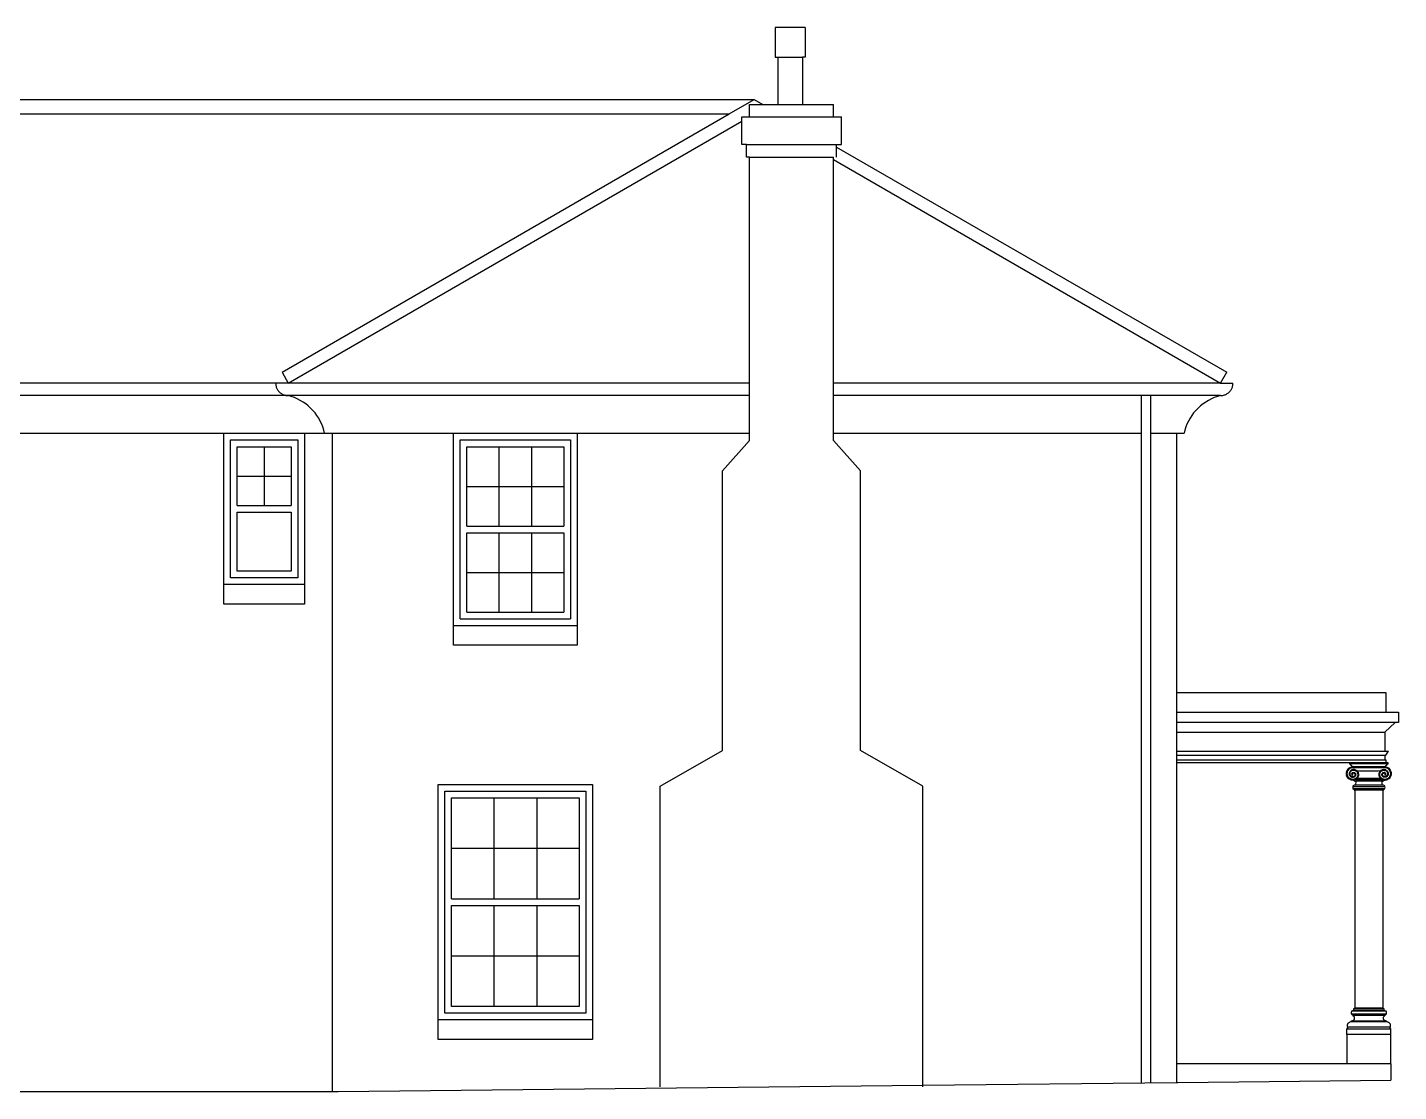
# Model space of a CAD drawing. Extents: x -71730 to 43516, y -8856 to 48457.
# Drawn here: x -62131 to -51898, y 3155 to 11096 of the extents above; entities that cross this region are included whole.
import ezdxf

# ---------------------------------------------------------------- set-up
doc = ezdxf.new("R2010")
doc.units = 0
doc.header["$MEASUREMENT"] = 0
doc.layers.get('0').update_dxf_attribs({"linetype": 'CONTINUOUS'})

msp = doc.modelspace()

# ---------------------------------------------------------------- linework, layer by layer
for p, q in [((-56551, 11096), (-56551, 10873)), ((-56326, 11096), (-56551, 11096)), ((-56326, 11096), (-56326, 10873)), ((-56551, 10873), (-56531, 10873)), ((-56531, 10873), (-56346, 10873)), ((-56531, 10873), (-56531, 10521)), ((-56346, 10873), (-56346, 10521)), ((-56326, 10873), (-56346, 10873)), ((-67617, 10558), (-56706, 10558)), ((-56893, 10450), (-56706, 10558)), ((-56706, 10558), (-56643, 10521)), ((-67617, 10450), (-56893, 10450)), ((-60231, 8522), (-56893, 10450)), ((-56741, 10430), (-56741, 10521)), ((-56741, 10521), (-56643, 10521)), ((-56643, 10521), (-56531, 10521)), ((-56531, 10521), (-56346, 10521)), ((-56346, 10521), (-56116, 10521)), ((-56116, 10428), (-56116, 10521)), ((-60185, 8441), (-56800, 10395)), ((-56800, 10395), (-56800, 10428)), ((-56800, 10428), (-56743, 10428)), ((-56800, 10222), (-56800, 10395)), ((-56743, 10428), (-56741, 10430)), ((-56743, 10428), (-56741, 10428)), ((-56741, 10428), (-56741, 10430)), ((-56741, 10428), (-56116, 10428)), ((-56116, 10428), (-56056, 10428)), ((-56056, 10222), (-56056, 10428)), ((-56764, 10222), (-56800, 10222)), ((-56764, 10222), (-56092, 10222)), ((-56764, 10128), (-56764, 10222)), ((-56092, 10203), (-56092, 10222)), ((-56092, 10222), (-56056, 10222)), ((-56092, 10203), (-53180, 8522)), ((-56092, 10128), (-56092, 10203)), ((-56741, 10128), (-56764, 10128)), ((-56741, 8441), (-56741, 10128)), ((-56741, 10128), (-56116, 10128)), ((-56116, 10109), (-56116, 10128)), ((-56116, 8441), (-56116, 10109)), ((-56116, 10109), (-53227, 8441)), ((-60231, 8522), (-60185, 8441)), ((-53227, 8441), (-53180, 8522)), ((-60278, 8441), (-71096, 8441)), ((-60185, 8441), (-60278, 8441)), ((-60278, 8441), (-60278, 8435)), ((-60278, 8435), (-60277, 8430)), ((-60277, 8430), (-60277, 8424)), ((-60277, 8424), (-60275, 8418)), ((-60275, 8418), (-60274, 8412)), ((-60274, 8412), (-60272, 8407)), ((-60272, 8407), (-60269, 8402)), ((-60269, 8402), (-60267, 8396)), ((-60267, 8396), (-60264, 8391)), ((-56741, 8441), (-60185, 8441)), ((-56741, 8348), (-56741, 8441)), ((-53227, 8441), (-56116, 8441)), ((-56116, 8348), (-56116, 8441)), ((-53227, 8441), (-53134, 8441)), ((-53148, 8391), (-53145, 8396)), ((-53145, 8396), (-53143, 8402)), ((-53143, 8402), (-53140, 8407)), ((-53140, 8407), (-53138, 8412)), ((-53138, 8412), (-53137, 8418)), ((-53137, 8418), (-53135, 8424)), ((-53135, 8424), (-53134, 8430)), ((-53134, 8435), (-53134, 8441)), ((-53134, 8430), (-53134, 8435)), ((-60185, 8348), (-70823, 8348)), ((-60264, 8391), (-60260, 8386)), ((-60260, 8386), (-60257, 8382)), ((-60257, 8382), (-60253, 8377)), ((-60253, 8377), (-60249, 8373)), ((-60249, 8373), (-60244, 8369)), ((-60244, 8369), (-60240, 8366)), ((-60240, 8366), (-60235, 8363)), ((-60235, 8363), (-60230, 8360)), ((-60230, 8360), (-60225, 8357)), ((-60225, 8357), (-60219, 8355)), ((-60219, 8355), (-60214, 8353)), ((-60214, 8353), (-60208, 8351)), ((-60208, 8351), (-60202, 8350)), ((-60202, 8350), (-60197, 8349)), ((-60197, 8349), (-60191, 8348)), ((-60191, 8348), (-60185, 8348)), ((-56741, 8348), (-60185, 8348)), ((-60162, 8341), (-60185, 8348)), ((-60139, 8333), (-60162, 8341)), ((-60117, 8323), (-60139, 8333)), ((-60095, 8312), (-60117, 8323)), ((-60074, 8300), (-60095, 8312)), ((-60054, 8286), (-60074, 8300)), ((-56741, 8067), (-56741, 8348)), ((-56116, 8067), (-56116, 8348)), ((-53817, 8348), (-56116, 8348)), ((-53817, 8067), (-53817, 8348)), ((-53747, 8348), (-53817, 8348)), ((-53747, 8067), (-53747, 8348)), ((-53227, 8348), (-53747, 8348)), ((-53337, 8300), (-53357, 8286)), ((-53317, 8312), (-53337, 8300)), ((-53295, 8323), (-53317, 8312)), ((-53273, 8333), (-53295, 8323)), ((-53250, 8341), (-53273, 8333)), ((-53227, 8348), (-53250, 8341)), ((-53227, 8348), (-53221, 8348)), ((-53221, 8348), (-53215, 8349)), ((-53215, 8349), (-53210, 8350)), ((-53210, 8350), (-53204, 8351)), ((-53204, 8351), (-53198, 8353)), ((-53198, 8353), (-53193, 8355)), ((-53193, 8355), (-53187, 8357)), ((-53187, 8357), (-53182, 8360)), ((-53182, 8360), (-53177, 8363)), ((-53177, 8363), (-53172, 8366)), ((-53172, 8366), (-53168, 8369)), ((-53168, 8369), (-53163, 8373)), ((-53163, 8373), (-53159, 8377)), ((-53159, 8377), (-53155, 8382)), ((-53155, 8382), (-53151, 8386)), ((-53151, 8386), (-53148, 8391)), ((-60035, 8271), (-60054, 8286)), ((-60018, 8255), (-60035, 8271)), ((-60001, 8237), (-60018, 8255)), ((-59985, 8219), (-60001, 8237)), ((-59971, 8200), (-59985, 8219)), ((-59957, 8179), (-59971, 8200)), ((-53441, 8200), (-53454, 8179)), ((-53427, 8219), (-53441, 8200)), ((-53411, 8237), (-53427, 8219)), ((-53394, 8255), (-53411, 8237)), ((-53376, 8271), (-53394, 8255)), ((-53357, 8286), (-53376, 8271)), ((-59946, 8158), (-59957, 8179)), ((-59935, 8136), (-59946, 8158)), ((-59926, 8114), (-59935, 8136)), ((-59919, 8091), (-59926, 8114)), ((-59913, 8067), (-59919, 8091)), ((-53493, 8091), (-53499, 8067)), ((-53486, 8114), (-53493, 8091)), ((-53477, 8136), (-53486, 8114)), ((-53466, 8158), (-53477, 8136)), ((-53454, 8179), (-53466, 8158)), ((-63160, 8067), (-60665, 8067)), ((-60665, 8067), (-60064, 8067)), ((-60665, 8017), (-60665, 8067)), ((-60665, 6938), (-60665, 8017)), ((-60615, 6988), (-60615, 8017)), ((-60615, 8017), (-60114, 8017)), ((-60114, 8017), (-60114, 6988)), ((-60064, 8067), (-60064, 6938)), ((-60064, 8067), (-59913, 8067)), ((-59913, 8067), (-59857, 8067)), ((-59857, 8067), (-59857, 3155)), ((-59857, 8067), (-58952, 8067)), ((-58952, 8067), (-58028, 8067)), ((-58952, 6633), (-58952, 8067)), ((-58902, 6683), (-58902, 8017)), ((-58902, 8017), (-58078, 8017)), ((-58078, 8017), (-58078, 6683)), ((-58028, 8067), (-58028, 6633)), ((-58028, 8067), (-56741, 8067)), ((-56944, 7787), (-56741, 8012)), ((-56741, 8012), (-56741, 8067)), ((-56116, 8067), (-53817, 8067)), ((-56116, 8012), (-56116, 8067)), ((-55913, 7787), (-56116, 8012)), ((-53817, 3223), (-53817, 8067)), ((-53747, 8067), (-53555, 8067)), ((-53747, 3223), (-53747, 8067)), ((-53555, 8067), (-53555, 6132)), ((-53555, 8067), (-53499, 8067)), ((-60565, 7748), (-60565, 7967)), ((-60565, 7967), (-60365, 7967)), ((-60365, 7967), (-60164, 7967)), ((-60365, 7967), (-60365, 7748)), ((-60164, 7967), (-60164, 7748)), ((-58852, 7671), (-58852, 7967)), ((-58852, 7967), (-58611, 7967)), ((-58611, 7967), (-58369, 7967)), ((-58611, 7671), (-58611, 7967)), ((-58369, 7967), (-58369, 7671)), ((-58369, 7967), (-58128, 7967)), ((-58128, 7967), (-58128, 7671)), ((-56944, 5699), (-56944, 7787)), ((-55913, 5699), (-55913, 7787)), ((-60565, 7528), (-60565, 7748)), ((-60565, 7748), (-60365, 7748)), ((-60365, 7748), (-60365, 7528)), ((-60365, 7748), (-60164, 7748)), ((-60164, 7748), (-60164, 7528)), ((-58852, 7375), (-58852, 7671)), ((-58852, 7671), (-58611, 7671)), ((-58611, 7375), (-58611, 7671)), ((-58611, 7671), (-58369, 7671)), ((-58369, 7671), (-58369, 7375)), ((-58369, 7671), (-58128, 7671)), ((-58128, 7671), (-58128, 7375)), ((-60565, 7528), (-60365, 7528)), ((-60565, 7478), (-60164, 7478)), ((-60565, 7038), (-60565, 7478)), ((-60365, 7528), (-60164, 7528)), ((-60164, 7478), (-60164, 7038)), ((-58852, 7375), (-58611, 7375)), ((-58611, 7375), (-58369, 7375)), ((-58369, 7375), (-58128, 7375)), ((-58852, 7029), (-58852, 7325)), ((-58852, 7325), (-58611, 7325)), ((-58611, 7325), (-58369, 7325)), ((-58611, 7029), (-58611, 7325)), ((-58369, 7325), (-58128, 7325)), ((-58369, 7325), (-58369, 7029)), ((-58128, 7325), (-58128, 7029)), ((-60114, 6988), (-60615, 6988)), ((-60164, 7038), (-60565, 7038)), ((-58852, 6733), (-58852, 7029)), ((-58852, 7029), (-58611, 7029)), ((-58611, 6733), (-58611, 7029)), ((-58611, 7029), (-58369, 7029)), ((-58369, 7029), (-58369, 6733)), ((-58369, 7029), (-58128, 7029)), ((-58128, 7029), (-58128, 6733)), ((-60665, 6792), (-60665, 6938)), ((-60064, 6938), (-60665, 6938)), ((-60064, 6938), (-60064, 6792)), ((-60064, 6792), (-60665, 6792)), ((-58902, 6683), (-58078, 6683)), ((-58852, 6733), (-58611, 6733)), ((-58611, 6733), (-58369, 6733)), ((-58369, 6733), (-58128, 6733)), ((-58952, 6487), (-58952, 6633)), ((-58952, 6633), (-58028, 6633)), ((-58028, 6633), (-58028, 6487)), ((-58028, 6487), (-58952, 6487)), ((-53555, 6132), (-53555, 5987)), ((-53555, 6132), (-51992, 6132)), ((-51992, 6132), (-51992, 5987)), ((-53555, 5987), (-51992, 5987)), ((-53555, 5987), (-53555, 5909)), ((-51992, 5987), (-51898, 5987)), ((-51898, 5987), (-51898, 5909)), ((-51923, 5909), (-53555, 5909)), ((-53555, 5909), (-53555, 5837)), ((-53555, 5837), (-53555, 5694)), ((-53555, 5837), (-52000, 5837)), ((-52000, 5837), (-51923, 5909)), ((-52000, 5837), (-52000, 5694)), ((-51898, 5909), (-51923, 5909)), ((-57408, 5435), (-56944, 5699)), ((-55449, 5435), (-55913, 5699)), ((-53555, 5694), (-52000, 5694)), ((-53555, 5694), (-53555, 5664)), ((-53555, 5664), (-53555, 5630)), ((-53555, 5664), (-52000, 5664)), ((-53555, 5630), (-52000, 5630)), ((-53555, 5630), (-53555, 5607)), ((-52000, 5694), (-51972, 5694)), ((-52000, 5664), (-52000, 5630)), ((-52000, 5664), (-51992, 5664)), ((-52000, 5630), (-51993, 5630)), ((-51993, 5630), (-51993, 5608)), ((-51992, 5664), (-51972, 5694)), ((-53555, 5607), (-53555, 3362)), ((-52264, 5607), (-53555, 5607)), ((-52286, 5539), (-52287, 5531)), ((-52287, 5531), (-52285, 5539)), ((-52287, 5523), (-52287, 5531)), ((-52287, 5531), (-52287, 5523)), ((-52286, 5539), (-52283, 5547)), ((-52285, 5539), (-52283, 5547)), ((-52283, 5547), (-52279, 5554)), ((-52283, 5547), (-52279, 5554)), ((-52281, 5530), (-52280, 5538)), ((-52281, 5523), (-52281, 5530)), ((-52280, 5538), (-52278, 5545)), ((-52279, 5554), (-52274, 5561)), ((-52274, 5561), (-52279, 5554)), ((-52278, 5545), (-52274, 5551)), ((-52274, 5561), (-52268, 5567)), ((-52274, 5561), (-52268, 5567)), ((-52274, 5551), (-52270, 5557)), ((-52270, 5557), (-52265, 5563)), ((-52268, 5567), (-52261, 5572)), ((-52268, 5567), (-52261, 5572)), ((-52265, 5563), (-52258, 5567)), ((-52264, 5536), (-52265, 5531)), ((-52264, 5536), (-52265, 5531)), ((-52265, 5526), (-52265, 5531)), ((-52265, 5526), (-52265, 5531)), ((-52265, 5522), (-52265, 5526)), ((-52265, 5526), (-52265, 5522)), ((-52263, 5608), (-52264, 5608)), ((-52264, 5608), (-52264, 5607)), ((-52264, 5607), (-52264, 5607)), ((-52263, 5607), (-52264, 5607)), ((-52263, 5607), (-52264, 5607)), ((-52264, 5607), (-52264, 5600)), ((-52263, 5600), (-52264, 5600)), ((-52264, 5600), (-52263, 5600)), ((-52264, 5600), (-52264, 5600)), ((-52264, 5536), (-52262, 5540)), ((-52264, 5536), (-52262, 5540)), ((-51993, 5608), (-52263, 5608)), ((-52263, 5608), (-52263, 5607)), ((-51993, 5607), (-52263, 5607)), ((-52263, 5607), (-52263, 5607)), ((-51976, 5607), (-52263, 5607)), ((-52263, 5607), (-52263, 5600)), ((-52263, 5600), (-52259, 5600)), ((-51976, 5600), (-52263, 5600)), ((-52263, 5600), (-52263, 5600)), ((-52260, 5545), (-52262, 5540)), ((-52262, 5540), (-52259, 5544)), ((-52261, 5572), (-52254, 5576)), ((-52261, 5572), (-52254, 5576)), ((-52260, 5545), (-52256, 5548)), ((-52260, 5530), (-52259, 5534)), ((-52260, 5526), (-52260, 5530)), ((-52260, 5523), (-52260, 5526)), ((-52259, 5600), (-52258, 5600)), ((-52259, 5600), (-52259, 5599)), ((-52259, 5599), (-52258, 5598)), ((-52259, 5544), (-52256, 5548)), ((-52259, 5534), (-52258, 5538)), ((-51981, 5600), (-52258, 5600)), ((-52258, 5600), (-52258, 5599)), ((-52258, 5598), (-52258, 5599)), ((-52258, 5598), (-52258, 5597)), ((-52258, 5598), (-52258, 5597)), ((-52258, 5597), (-52258, 5597)), ((-52258, 5597), (-52258, 5597)), ((-52257, 5596), (-52258, 5597)), ((-52258, 5597), (-52258, 5596)), ((-52258, 5596), (-52257, 5595)), ((-52258, 5567), (-52252, 5570)), ((-52258, 5538), (-52256, 5542)), ((-52257, 5596), (-52257, 5595)), ((-52257, 5595), (-52256, 5594)), ((-52257, 5594), (-52257, 5595)), ((-52257, 5594), (-52256, 5593)), ((-52256, 5594), (-52256, 5593)), ((-52256, 5593), (-52255, 5592)), ((-52255, 5592), (-52256, 5593)), ((-52256, 5548), (-52252, 5552)), ((-52252, 5552), (-52256, 5548)), ((-52256, 5542), (-52253, 5545)), ((-52255, 5592), (-52254, 5592)), ((-52255, 5592), (-52253, 5592)), ((-52254, 5592), (-52253, 5591)), ((-52254, 5576), (-52245, 5578)), ((-52254, 5576), (-52245, 5578)), ((-52252, 5552), (-52254, 5550)), ((-52253, 5592), (-52252, 5591)), ((-52253, 5591), (-52251, 5590)), ((-52253, 5545), (-52250, 5548)), ((-52251, 5590), (-52252, 5591)), ((-52252, 5570), (-52244, 5573)), ((-52252, 5552), (-52248, 5554)), ((-52252, 5552), (-52249, 5554)), ((-52250, 5553), (-52252, 5552)), ((-52251, 5590), (-52250, 5589)), ((-52251, 5590), (-52250, 5589)), ((-52250, 5589), (-52249, 5588)), ((-52250, 5589), (-52249, 5588)), ((-52249, 5554), (-52250, 5553)), ((-52250, 5548), (-52246, 5550)), ((-52249, 5588), (-52248, 5587)), ((-52249, 5588), (-52248, 5587)), ((-52247, 5555), (-52249, 5554)), ((-52248, 5554), (-52249, 5554)), ((-52248, 5587), (-52248, 5586)), ((-52248, 5587), (-52247, 5586)), ((-52248, 5586), (-52247, 5584)), ((-52248, 5554), (-52243, 5556)), ((-52247, 5555), (-52248, 5554)), ((-52247, 5586), (-52247, 5584)), ((-52247, 5584), (-52246, 5583)), ((-52247, 5584), (-52247, 5583)), ((-52247, 5583), (-52246, 5582)), ((-52247, 5555), (-52245, 5556)), ((-52245, 5555), (-52247, 5555)), ((-52246, 5583), (-52246, 5582)), ((-52246, 5582), (-52246, 5580)), ((-52246, 5582), (-52245, 5580)), ((-52246, 5580), (-52246, 5579)), ((-52246, 5579), (-52245, 5578)), ((-52246, 5579), (-52245, 5579)), ((-52246, 5550), (-52242, 5552)), ((-52246, 5527), (-52245, 5529)), ((-52245, 5529), (-52246, 5527)), ((-52246, 5527), (-52246, 5527)), ((-52246, 5527), (-52246, 5527)), ((-52246, 5524), (-52246, 5527)), ((-52246, 5525), (-52246, 5527)), ((-52245, 5580), (-52245, 5579)), ((-52245, 5578), (-52245, 5579)), ((-52245, 5579), (-52244, 5579)), ((-52245, 5579), (-52245, 5579)), ((-52245, 5579), (-52244, 5579)), ((-52245, 5578), (-52243, 5579)), ((-52245, 5578), (-52245, 5579)), ((-52245, 5578), (-52245, 5578)), ((-52245, 5578), (-52245, 5578)), ((-52245, 5578), (-52245, 5578)), ((-52245, 5578), (-52245, 5578)), ((-52245, 5578), (-52245, 5578)), ((-52245, 5578), (-51995, 5578)), ((-52245, 5578), (-52245, 5578)), ((-52245, 5556), (-52245, 5555)), ((-52243, 5556), (-52245, 5556)), ((-52245, 5529), (-52244, 5531)), ((-52244, 5531), (-52245, 5529)), ((-52245, 5529), (-52245, 5529)), ((-52244, 5579), (-52243, 5579)), ((-52244, 5573), (-52236, 5574)), ((-52243, 5533), (-52244, 5532)), ((-52244, 5531), (-52243, 5533)), ((-52244, 5531), (-52244, 5532)), ((-52244, 5531), (-52244, 5531)), ((-51997, 5579), (-52243, 5579)), ((-52240, 5557), (-52243, 5556)), ((-52240, 5557), (-52243, 5556)), ((-52243, 5556), (-52239, 5557)), ((-52243, 5533), (-52241, 5535)), ((-52243, 5533), (-52242, 5534)), ((-52243, 5533), (-52243, 5533)), ((-52243, 5533), (-52243, 5533)), ((-52243, 5533), (-52243, 5533)), ((-52242, 5552), (-52237, 5553)), ((-52242, 5534), (-52241, 5535)), ((-52241, 5535), (-52238, 5536)), ((-52241, 5535), (-52238, 5536)), ((-52241, 5535), (-52241, 5535)), ((-52241, 5528), (-52240, 5529)), ((-52241, 5527), (-52241, 5528)), ((-52241, 5528), (-52241, 5528)), ((-52241, 5526), (-52241, 5526)), ((-52238, 5558), (-52240, 5557)), ((-52239, 5557), (-52240, 5557)), ((-52240, 5529), (-52239, 5530)), ((-52240, 5529), (-52240, 5529)), ((-52240, 5529), (-52240, 5529)), ((-52240, 5529), (-52240, 5529)), ((-52239, 5557), (-52238, 5557)), ((-52239, 5530), (-52238, 5531)), ((-52232, 5558), (-52238, 5558)), ((-52238, 5557), (-52236, 5558)), ((-52238, 5536), (-52236, 5537)), ((-52238, 5536), (-52236, 5537)), ((-52238, 5531), (-52237, 5532)), ((-52237, 5553), (-52232, 5553)), ((-52237, 5532), (-52235, 5533)), ((-52236, 5574), (-52225, 5574)), ((-52236, 5558), (-52232, 5558)), ((-52235, 5558), (-52236, 5558)), ((-52236, 5537), (-52233, 5537)), ((-52236, 5537), (-52233, 5537)), ((-52235, 5533), (-52233, 5533)), ((-52233, 5537), (-52231, 5537)), ((-52233, 5537), (-52231, 5537)), ((-52233, 5533), (-52232, 5533)), ((-52227, 5557), (-52232, 5558)), ((-52227, 5557), (-52232, 5558)), ((-52232, 5553), (-52228, 5553)), ((-52232, 5533), (-52230, 5532)), ((-52231, 5537), (-52228, 5537)), ((-52231, 5537), (-52228, 5536)), ((-52230, 5532), (-52228, 5531)), ((-52228, 5553), (-52223, 5551)), ((-52228, 5537), (-52226, 5535)), ((-52228, 5536), (-52226, 5535)), ((-52228, 5531), (-52226, 5530)), ((-52221, 5556), (-52227, 5557)), ((-52227, 5557), (-52221, 5556)), ((-52226, 5535), (-52224, 5534)), ((-52223, 5534), (-52226, 5535)), ((-52226, 5530), (-52225, 5529)), ((-52225, 5574), (-52211, 5574)), ((-52225, 5529), (-52224, 5527)), ((-52223, 5534), (-52224, 5534)), ((-52224, 5527), (-52223, 5525)), ((-52223, 5551), (-52218, 5549)), ((-52223, 5534), (-52223, 5534)), ((-52223, 5534), (-52221, 5532)), ((-52223, 5534), (-52221, 5532)), ((-52216, 5554), (-52221, 5556)), ((-52221, 5556), (-52216, 5554)), ((-52221, 5556), (-52221, 5556)), ((-52221, 5556), (-52221, 5556)), ((-52221, 5532), (-52220, 5530)), ((-52221, 5532), (-52220, 5529)), ((-52220, 5530), (-52220, 5530)), ((-52220, 5530), (-52220, 5529)), ((-52220, 5529), (-52218, 5526)), ((-52220, 5529), (-52219, 5526)), ((-52219, 5526), (-52218, 5523)), ((-52218, 5549), (-52214, 5547)), ((-52218, 5526), (-52218, 5523)), ((-52218, 5526), (-52218, 5526)), ((-52216, 5554), (-52212, 5551)), ((-52212, 5551), (-52216, 5554)), ((-52211, 5551), (-52216, 5554)), ((-52214, 5547), (-52210, 5543)), ((-52212, 5551), (-52211, 5550)), ((-52212, 5551), (-52211, 5551)), ((-52211, 5551), (-52212, 5551)), ((-52211, 5574), (-52189, 5574)), ((-52211, 5551), (-52211, 5551)), ((-52211, 5551), (-52211, 5551)), ((-52211, 5551), (-52189, 5548)), ((-52211, 5551), (-52208, 5547)), ((-52211, 5551), (-52211, 5551)), ((-52211, 5550), (-52208, 5547)), ((-52210, 5543), (-52207, 5539)), ((-52208, 5547), (-52207, 5547)), ((-52207, 5547), (-52208, 5547)), ((-52207, 5547), (-52207, 5546)), ((-52207, 5547), (-52207, 5546)), ((-52207, 5546), (-52206, 5546)), ((-52207, 5546), (-52206, 5546)), ((-52207, 5539), (-52205, 5535)), ((-52206, 5545), (-52206, 5546)), ((-52206, 5546), (-52206, 5546)), ((-52206, 5546), (-52206, 5546)), ((-52206, 5546), (-52205, 5545)), ((-52205, 5544), (-52206, 5545)), ((-52205, 5545), (-52205, 5544)), ((-52205, 5544), (-52204, 5544)), ((-52204, 5544), (-52205, 5544)), ((-52205, 5535), (-52203, 5530)), ((-52204, 5544), (-52203, 5542)), ((-52204, 5544), (-52204, 5544)), ((-52204, 5544), (-52204, 5543)), ((-52204, 5543), (-52203, 5542)), ((-52203, 5542), (-52200, 5537)), ((-52203, 5542), (-52200, 5537)), ((-52203, 5530), (-52202, 5524)), ((-52200, 5537), (-52198, 5531)), ((-52200, 5537), (-52198, 5531)), ((-52198, 5531), (-52197, 5528)), ((-52198, 5531), (-52197, 5527)), ((-52197, 5527), (-52197, 5528)), ((-52197, 5526), (-52197, 5528)), ((-52197, 5527), (-52197, 5526)), ((-52189, 5574), (-52120, 5574)), ((-52189, 5548), (-52051, 5548)), ((-52120, 5574), (-52051, 5574)), ((-52051, 5574), (-52029, 5574)), ((-52051, 5548), (-52029, 5551)), ((-52042, 5531), (-52043, 5528)), ((-52043, 5525), (-52042, 5531)), ((-52043, 5528), (-52043, 5526)), ((-52042, 5531), (-52040, 5537)), ((-52042, 5531), (-52040, 5537)), ((-52037, 5542), (-52040, 5537)), ((-52040, 5537), (-52037, 5542)), ((-52038, 5524), (-52037, 5530)), ((-52037, 5542), (-52036, 5544)), ((-52035, 5543), (-52037, 5542)), ((-52037, 5530), (-52035, 5535)), ((-52036, 5544), (-52035, 5544)), ((-52035, 5544), (-52034, 5545)), ((-52034, 5545), (-52035, 5543)), ((-52035, 5535), (-52033, 5539)), ((-52033, 5547), (-52034, 5546)), ((-52034, 5546), (-52033, 5546)), ((-52034, 5545), (-52034, 5546)), ((-52034, 5545), (-52034, 5546)), ((-52034, 5546), (-52034, 5546)), ((-52034, 5545), (-52034, 5545)), ((-52032, 5547), (-52033, 5546)), ((-52033, 5547), (-52033, 5547)), ((-52032, 5547), (-52033, 5547)), ((-52033, 5546), (-52033, 5546)), ((-52033, 5539), (-52029, 5543)), ((-52032, 5547), (-52029, 5550)), ((-52029, 5550), (-52032, 5547)), ((-52029, 5574), (-52015, 5574)), ((-52029, 5550), (-52024, 5554)), ((-52029, 5551), (-52029, 5551)), ((-52029, 5551), (-52028, 5551)), ((-52029, 5551), (-52028, 5551)), ((-52029, 5550), (-52029, 5551)), ((-52028, 5551), (-52029, 5551)), ((-52029, 5550), (-52029, 5550)), ((-52029, 5550), (-52029, 5550)), ((-52029, 5543), (-52026, 5547)), ((-52024, 5554), (-52028, 5551)), ((-52028, 5551), (-52024, 5554)), ((-52028, 5551), (-52028, 5551)), ((-52026, 5547), (-52021, 5549)), ((-52024, 5554), (-52018, 5556)), ((-52024, 5554), (-52019, 5556)), ((-52022, 5523), (-52021, 5526)), ((-52022, 5523), (-52021, 5526)), ((-52021, 5549), (-52017, 5551)), ((-52021, 5526), (-52020, 5529)), ((-52021, 5526), (-52020, 5529)), ((-52020, 5529), (-52018, 5532)), ((-52020, 5529), (-52018, 5532)), ((-52013, 5557), (-52019, 5556)), ((-52013, 5557), (-52018, 5556)), ((-52018, 5532), (-52016, 5534)), ((-52018, 5532), (-52016, 5534)), ((-52017, 5551), (-52012, 5553)), ((-52017, 5525), (-52016, 5527)), ((-52014, 5535), (-52016, 5534)), ((-52016, 5534), (-52014, 5535)), ((-52016, 5527), (-52015, 5529)), ((-52015, 5574), (-52004, 5574)), ((-52015, 5529), (-52013, 5530)), ((-52014, 5535), (-52012, 5537)), ((-52014, 5535), (-52012, 5536)), ((-52014, 5535), (-52014, 5535)), ((-52013, 5557), (-52008, 5558)), ((-52013, 5557), (-52008, 5558)), ((-52013, 5530), (-52012, 5531)), ((-52012, 5553), (-52007, 5553)), ((-52012, 5537), (-52009, 5537)), ((-52012, 5536), (-52009, 5537)), ((-52012, 5531), (-52010, 5532)), ((-52010, 5532), (-52008, 5533)), ((-52009, 5537), (-52006, 5537)), ((-52009, 5537), (-52006, 5537)), ((-52008, 5558), (-52002, 5557)), ((-52008, 5558), (-52002, 5558)), ((-52008, 5533), (-52006, 5533)), ((-52007, 5553), (-52003, 5553)), ((-52006, 5537), (-52004, 5537)), ((-52006, 5537), (-52004, 5537)), ((-52006, 5533), (-52006, 5533)), ((-52006, 5533), (-52005, 5533)), ((-52005, 5533), (-52005, 5533)), ((-52005, 5533), (-52005, 5533)), ((-52005, 5533), (-52003, 5532)), ((-52004, 5574), (-51996, 5573)), ((-52004, 5537), (-52001, 5536)), ((-52001, 5536), (-52004, 5537)), ((-52003, 5553), (-51998, 5552)), ((-52003, 5532), (-52002, 5531)), ((-52002, 5558), (-51997, 5556)), ((-51997, 5556), (-52002, 5557)), ((-52002, 5531), (-52000, 5530)), ((-51999, 5535), (-52001, 5536)), ((-52001, 5536), (-51999, 5535)), ((-52000, 5530), (-51999, 5529)), ((-51999, 5535), (-51997, 5533)), ((-51999, 5535), (-51997, 5533)), ((-51999, 5529), (-51999, 5529)), ((-51999, 5529), (-51999, 5528)), ((-51999, 5529), (-51999, 5529)), ((-51999, 5528), (-51999, 5526)), ((-51999, 5526), (-51999, 5526)), ((-51998, 5552), (-51994, 5550)), ((-51997, 5579), (-51995, 5578)), ((-51997, 5579), (-51995, 5579)), ((-51993, 5555), (-51997, 5556)), ((-51997, 5556), (-51992, 5554)), ((-51997, 5533), (-51996, 5531)), ((-51997, 5533), (-51996, 5531)), ((-51996, 5573), (-51988, 5570)), ((-51995, 5529), (-51996, 5531)), ((-51996, 5531), (-51995, 5529)), ((-51995, 5579), (-51994, 5580)), ((-51995, 5579), (-51995, 5579)), ((-51995, 5579), (-51994, 5578)), ((-51995, 5579), (-51995, 5578)), ((-51995, 5579), (-51995, 5579)), ((-51995, 5579), (-51995, 5579)), ((-51995, 5579), (-51994, 5579)), ((-51995, 5578), (-51995, 5578)), ((-51995, 5578), (-51995, 5578)), ((-51995, 5578), (-51994, 5578)), ((-51995, 5578), (-51995, 5578)), ((-51995, 5578), (-51995, 5578)), ((-51995, 5578), (-51986, 5576)), ((-51994, 5527), (-51995, 5529)), ((-51995, 5529), (-51994, 5527)), ((-51994, 5582), (-51993, 5583)), ((-51993, 5582), (-51994, 5580)), ((-51994, 5580), (-51994, 5582)), ((-51994, 5580), (-51994, 5579)), ((-51994, 5578), (-51994, 5579)), ((-51994, 5578), (-51994, 5578)), ((-51994, 5578), (-51986, 5576)), ((-51994, 5550), (-51990, 5548)), ((-51994, 5524), (-51994, 5527)), ((-51994, 5527), (-51994, 5524)), ((-51993, 5608), (-51993, 5607)), ((-51977, 5608), (-51993, 5608)), ((-51993, 5584), (-51992, 5586)), ((-51993, 5584), (-51992, 5586)), ((-51993, 5583), (-51993, 5584)), ((-51993, 5583), (-51993, 5584)), ((-51993, 5582), (-51993, 5583)), ((-51993, 5555), (-51992, 5554)), ((-51992, 5587), (-51991, 5588)), ((-51992, 5586), (-51992, 5587)), ((-51992, 5586), (-51991, 5587)), ((-51992, 5554), (-51991, 5554)), ((-51992, 5554), (-51988, 5552)), ((-51991, 5588), (-51990, 5589)), ((-51991, 5587), (-51990, 5588)), ((-51991, 5554), (-51987, 5552)), ((-51990, 5589), (-51989, 5590)), ((-51990, 5589), (-51988, 5590)), ((-51990, 5588), (-51990, 5589)), ((-51990, 5548), (-51987, 5545)), ((-51988, 5591), (-51989, 5590)), ((-51988, 5591), (-51986, 5592)), ((-51988, 5590), (-51987, 5591)), ((-51988, 5570), (-51981, 5567)), ((-51988, 5552), (-51984, 5548)), ((-51987, 5591), (-51986, 5592)), ((-51987, 5552), (-51984, 5548)), ((-51987, 5545), (-51984, 5542)), ((-51986, 5592), (-51985, 5592)), ((-51986, 5592), (-51985, 5592)), ((-51986, 5576), (-51978, 5572)), ((-51986, 5576), (-51979, 5572)), ((-51985, 5592), (-51984, 5593)), ((-51984, 5593), (-51985, 5592)), ((-51984, 5593), (-51983, 5594)), ((-51984, 5593), (-51983, 5594)), ((-51984, 5548), (-51980, 5545)), ((-51984, 5548), (-51980, 5544)), ((-51984, 5542), (-51982, 5538)), ((-51983, 5595), (-51982, 5596)), ((-51983, 5594), (-51983, 5595)), ((-51983, 5594), (-51982, 5595)), ((-51981, 5599), (-51982, 5598)), ((-51982, 5597), (-51982, 5598)), ((-51982, 5597), (-51982, 5596)), ((-51982, 5596), (-51981, 5597)), ((-51982, 5597), (-51982, 5597)), ((-51982, 5595), (-51982, 5596)), ((-51982, 5538), (-51980, 5534)), ((-51981, 5600), (-51977, 5600)), ((-51981, 5600), (-51981, 5600)), ((-51981, 5599), (-51981, 5600)), ((-51981, 5599), (-51981, 5600)), ((-51981, 5598), (-51981, 5599)), ((-51981, 5597), (-51981, 5598)), ((-51981, 5597), (-51981, 5597)), ((-51981, 5567), (-51975, 5563)), ((-51978, 5540), (-51980, 5545)), ((-51980, 5544), (-51978, 5540)), ((-51980, 5534), (-51980, 5530)), ((-51980, 5530), (-51979, 5526)), ((-51979, 5526), (-51980, 5523)), ((-51979, 5572), (-51972, 5567)), ((-51978, 5572), (-51971, 5567)), ((-51976, 5536), (-51978, 5540)), ((-51978, 5540), (-51976, 5536)), ((-51976, 5608), (-51977, 5608)), ((-51976, 5607), (-51977, 5608)), ((-51977, 5600), (-51976, 5600)), ((-51977, 5600), (-51976, 5600)), ((-51976, 5607), (-51976, 5608)), ((-51976, 5600), (-51976, 5607)), ((-51976, 5607), (-51976, 5607)), ((-51976, 5600), (-51976, 5607)), ((-51976, 5600), (-51976, 5600)), ((-51976, 5600), (-51976, 5600)), ((-51976, 5536), (-51975, 5531)), ((-51975, 5531), (-51976, 5536)), ((-51975, 5563), (-51970, 5557)), ((-51975, 5526), (-51975, 5531)), ((-51975, 5531), (-51975, 5526)), ((-51975, 5526), (-51975, 5522)), ((-51975, 5526), (-51975, 5522)), ((-51972, 5567), (-51966, 5561)), ((-51971, 5567), (-51965, 5561)), ((-51970, 5557), (-51965, 5551)), ((-51966, 5561), (-51961, 5554)), ((-51965, 5561), (-51960, 5554)), ((-51965, 5551), (-51962, 5545)), ((-51962, 5545), (-51960, 5538)), ((-51961, 5554), (-51957, 5547)), ((-51960, 5554), (-51957, 5547)), ((-51960, 5538), (-51959, 5530)), ((-51959, 5530), (-51959, 5523)), ((-51957, 5547), (-51954, 5539)), ((-51957, 5547), (-51954, 5539)), ((-51954, 5539), (-51953, 5531)), ((-51954, 5539), (-51953, 5531)), ((-51953, 5531), (-51953, 5523)), ((-51953, 5523), (-51953, 5531)), ((-59065, 5447), (-57913, 5447)), ((-59065, 3690), (-59065, 5447)), ((-57913, 5447), (-57913, 3690)), ((-57408, 3189), (-57408, 5435)), ((-55449, 3202), (-55449, 5435)), ((-52285, 5515), (-52287, 5523)), ((-52287, 5523), (-52286, 5515)), ((-52283, 5507), (-52286, 5515)), ((-52283, 5508), (-52285, 5515)), ((-52279, 5501), (-52283, 5508)), ((-52279, 5501), (-52283, 5507)), ((-52280, 5516), (-52281, 5523)), ((-52278, 5510), (-52280, 5516)), ((-52275, 5494), (-52279, 5501)), ((-52275, 5495), (-52279, 5501)), ((-52275, 5503), (-52278, 5510)), ((-52271, 5498), (-52275, 5503)), ((-52269, 5489), (-52275, 5495)), ((-52269, 5489), (-52275, 5494)), ((-52266, 5493), (-52271, 5498)), ((-52263, 5485), (-52269, 5489)), ((-52263, 5485), (-52269, 5489)), ((-52260, 5489), (-52266, 5493)), ((-52265, 5522), (-52264, 5517)), ((-52263, 5517), (-52265, 5522)), ((-52264, 5517), (-52262, 5513)), ((-52262, 5513), (-52263, 5517)), ((-52256, 5482), (-52263, 5485)), ((-52257, 5482), (-52263, 5485)), ((-52262, 5513), (-52259, 5510)), ((-52259, 5510), (-52262, 5513)), ((-52259, 5519), (-52260, 5523)), ((-52255, 5487), (-52260, 5489)), ((-52258, 5516), (-52259, 5519)), ((-52256, 5507), (-52259, 5510)), ((-52259, 5510), (-52256, 5506)), ((-52256, 5512), (-52258, 5516)), ((-52250, 5479), (-52257, 5482)), ((-52253, 5510), (-52256, 5512)), ((-52253, 5504), (-52256, 5507)), ((-52256, 5506), (-52253, 5504)), ((-52249, 5480), (-52256, 5482)), ((-52248, 5485), (-52255, 5487)), ((-52250, 5508), (-52253, 5510)), ((-52249, 5502), (-52253, 5504)), ((-52253, 5504), (-52249, 5502)), ((-52247, 5506), (-52250, 5508)), ((-52246, 5501), (-52249, 5502)), ((-52249, 5502), (-52246, 5501)), ((-52242, 5479), (-52249, 5480)), ((-52242, 5478), (-52250, 5479)), ((-52242, 5484), (-52248, 5485)), ((-52244, 5505), (-52247, 5506)), ((-52246, 5524), (-52246, 5525)), ((-52245, 5522), (-52246, 5524)), ((-52245, 5522), (-52246, 5524)), ((-52242, 5500), (-52246, 5501)), ((-52246, 5501), (-52242, 5500)), ((-52245, 5521), (-52245, 5522)), ((-52243, 5519), (-52245, 5522)), ((-52245, 5522), (-52245, 5522)), ((-52244, 5520), (-52245, 5521)), ((-52243, 5519), (-52244, 5520)), ((-52241, 5504), (-52244, 5505)), ((-52242, 5518), (-52243, 5519)), ((-52243, 5519), (-52242, 5518)), ((-52243, 5519), (-52243, 5519)), ((-52242, 5518), (-52242, 5518)), ((-52242, 5518), (-52242, 5518)), ((-52241, 5517), (-52242, 5518)), ((-52241, 5518), (-52242, 5518)), ((-52238, 5500), (-52242, 5500)), ((-52238, 5500), (-52242, 5500)), ((-52236, 5484), (-52242, 5484)), ((-52235, 5479), (-52242, 5479)), ((-52235, 5479), (-52242, 5478)), ((-52241, 5525), (-52241, 5526)), ((-52241, 5524), (-52241, 5525)), ((-52241, 5523), (-52241, 5524)), ((-52241, 5523), (-52241, 5523)), ((-52241, 5517), (-52241, 5518)), ((-52240, 5517), (-52241, 5517)), ((-52238, 5504), (-52241, 5504)), ((-52240, 5522), (-52240, 5523)), ((-52240, 5522), (-52240, 5522)), ((-52239, 5516), (-52240, 5517)), ((-52239, 5516), (-52240, 5517)), ((-52238, 5434), (-52240, 5430)), ((-51999, 5430), (-52240, 5430)), ((-52240, 5430), (-52240, 5424)), ((-52239, 5522), (-52239, 5522)), ((-52239, 5522), (-52239, 5522)), ((-52239, 5522), (-52239, 5522)), ((-52239, 5522), (-52239, 5522)), ((-52239, 5516), (-52238, 5516)), ((-52239, 5516), (-52239, 5516)), ((-52235, 5505), (-52238, 5504)), ((-52238, 5500), (-52234, 5501)), ((-52238, 5500), (-52234, 5500)), ((-52236, 5437), (-52238, 5434)), ((-52229, 5485), (-52236, 5484)), ((-52232, 5439), (-52236, 5437)), ((-52232, 5506), (-52235, 5505)), ((-52228, 5480), (-52235, 5479)), ((-52234, 5479), (-52235, 5479)), ((-52230, 5502), (-52234, 5500)), ((-52230, 5502), (-52234, 5501)), ((-52228, 5480), (-52234, 5479)), ((-52234, 5479), (-52234, 5478)), ((-52234, 5478), (-52231, 5475)), ((-52230, 5507), (-52232, 5506)), ((-52228, 5440), (-52232, 5439)), ((-52231, 5475), (-52228, 5473)), ((-52227, 5509), (-52230, 5507)), ((-52227, 5503), (-52230, 5502)), ((-52227, 5503), (-52230, 5502)), ((-52224, 5487), (-52229, 5485)), ((-52222, 5482), (-52228, 5480)), ((-52228, 5480), (-52224, 5481)), ((-52228, 5473), (-52225, 5472)), ((-52224, 5440), (-52228, 5440)), ((-52225, 5511), (-52227, 5509)), ((-52224, 5506), (-52227, 5503)), ((-52224, 5505), (-52227, 5503)), ((-52224, 5513), (-52225, 5511)), ((-52225, 5472), (-52221, 5471)), ((-52223, 5515), (-52224, 5513)), ((-52222, 5508), (-52224, 5506)), ((-52222, 5508), (-52224, 5505)), ((-52218, 5490), (-52224, 5487)), ((-52224, 5481), (-52222, 5482)), ((-52224, 5481), (-52224, 5481)), ((-52016, 5481), (-52224, 5481)), ((-52220, 5440), (-52224, 5440)), ((-52223, 5525), (-52222, 5523)), ((-52222, 5518), (-52223, 5515)), ((-52222, 5523), (-52222, 5520)), ((-52222, 5520), (-52222, 5518)), ((-52220, 5511), (-52222, 5508)), ((-52222, 5508), (-52220, 5511)), ((-52216, 5486), (-52222, 5482)), ((-52215, 5485), (-52222, 5482)), ((-52222, 5482), (-52222, 5482)), ((-52221, 5471), (-52217, 5471)), ((-52219, 5514), (-52220, 5511)), ((-52219, 5514), (-52220, 5511)), ((-52220, 5511), (-52220, 5511)), ((-52217, 5471), (-52220, 5440)), ((-52019, 5440), (-52220, 5440)), ((-52218, 5517), (-52219, 5514)), ((-52218, 5517), (-52219, 5514)), ((-52218, 5523), (-52218, 5520)), ((-52218, 5523), (-52217, 5520)), ((-52217, 5520), (-52218, 5517)), ((-52218, 5520), (-52218, 5517)), ((-52214, 5493), (-52218, 5490)), ((-52021, 5471), (-52217, 5471)), ((-52210, 5490), (-52216, 5486)), ((-52215, 5485), (-52210, 5490)), ((-52209, 5498), (-52214, 5493)), ((-52209, 5491), (-52210, 5490)), ((-52210, 5490), (-52209, 5491)), ((-52210, 5490), (-52210, 5490)), ((-52206, 5503), (-52209, 5498)), ((-52206, 5495), (-52209, 5491)), ((-52209, 5491), (-52205, 5494)), ((-52209, 5491), (-52209, 5491)), ((-52031, 5491), (-52209, 5491)), ((-52204, 5508), (-52206, 5503)), ((-52205, 5495), (-52206, 5495)), ((-52205, 5495), (-52203, 5498)), ((-52204, 5498), (-52205, 5495)), ((-52205, 5495), (-52205, 5495)), ((-52205, 5494), (-52205, 5495)), ((-52202, 5513), (-52204, 5508)), ((-52202, 5500), (-52204, 5498)), ((-52204, 5498), (-52203, 5498)), ((-52203, 5498), (-52202, 5500)), ((-52202, 5524), (-52201, 5519)), ((-52201, 5519), (-52202, 5513)), ((-52199, 5506), (-52202, 5500)), ((-52202, 5500), (-52199, 5506)), ((-52202, 5500), (-52202, 5500)), ((-52202, 5500), (-52202, 5500)), ((-52202, 5500), (-52202, 5500)), ((-52202, 5500), (-52202, 5500)), ((-52199, 5506), (-52198, 5509)), ((-52198, 5507), (-52199, 5506)), ((-52199, 5506), (-52199, 5506)), ((-52199, 5506), (-52199, 5506)), ((-52198, 5511), (-52197, 5512)), ((-52197, 5511), (-52198, 5511)), ((-52198, 5511), (-52198, 5511)), ((-52198, 5511), (-52198, 5511)), ((-52198, 5511), (-52198, 5510)), ((-52198, 5510), (-52198, 5511)), ((-52198, 5511), (-52198, 5511)), ((-52198, 5511), (-52198, 5511)), ((-52198, 5510), (-52198, 5509)), ((-52198, 5510), (-52198, 5509)), ((-52198, 5509), (-52198, 5509)), ((-52198, 5509), (-52198, 5509)), ((-52198, 5507), (-52198, 5509)), ((-52197, 5526), (-52197, 5525)), ((-52197, 5526), (-52197, 5526)), ((-52197, 5526), (-52197, 5525)), ((-52197, 5526), (-52197, 5526)), ((-52197, 5524), (-52197, 5525)), ((-52197, 5525), (-52197, 5525)), ((-52197, 5525), (-52197, 5525)), ((-52197, 5524), (-52197, 5525)), ((-52197, 5524), (-52197, 5524)), ((-52197, 5524), (-52197, 5519)), ((-52197, 5524), (-52196, 5519)), ((-52197, 5519), (-52197, 5512)), ((-52196, 5519), (-52197, 5512)), ((-52197, 5512), (-52197, 5511)), ((-52197, 5512), (-52197, 5512)), ((-52197, 5512), (-52197, 5512)), ((-52197, 5511), (-52197, 5511)), ((-52043, 5525), (-52043, 5526)), ((-52043, 5524), (-52043, 5525)), ((-52043, 5525), (-52043, 5525)), ((-52043, 5519), (-52043, 5525)), ((-52043, 5524), (-52043, 5519)), ((-52043, 5519), (-52043, 5519)), ((-52043, 5512), (-52043, 5519)), ((-52043, 5512), (-52043, 5519)), ((-52042, 5510), (-52042, 5510)), ((-52042, 5509), (-52042, 5510)), ((-52042, 5510), (-52042, 5510)), ((-52042, 5510), (-52042, 5510)), ((-52042, 5508), (-52042, 5509)), ((-52042, 5509), (-52042, 5509)), ((-52042, 5509), (-52042, 5509)), ((-52042, 5509), (-52042, 5509)), ((-52041, 5508), (-52042, 5509)), ((-52041, 5507), (-52042, 5508)), ((-52041, 5506), (-52041, 5508)), ((-52041, 5506), (-52041, 5507)), ((-52041, 5506), (-52041, 5506)), ((-52041, 5506), (-52041, 5506)), ((-52041, 5505), (-52041, 5506)), ((-52038, 5500), (-52041, 5506)), ((-52041, 5505), (-52039, 5501)), ((-52038, 5500), (-52039, 5501)), ((-52038, 5519), (-52038, 5524)), ((-52038, 5513), (-52038, 5519)), ((-52036, 5508), (-52038, 5513)), ((-52038, 5500), (-52038, 5500)), ((-52038, 5500), (-52038, 5500)), ((-52038, 5500), (-52038, 5499)), ((-52034, 5495), (-52038, 5500)), ((-52036, 5498), (-52038, 5499)), ((-52034, 5503), (-52036, 5508)), ((-52035, 5495), (-52036, 5498)), ((-52034, 5494), (-52035, 5495)), ((-52030, 5498), (-52034, 5503)), ((-52031, 5491), (-52034, 5495)), ((-52031, 5491), (-52034, 5494)), ((-52031, 5491), (-52031, 5491)), ((-52030, 5490), (-52031, 5491)), ((-52030, 5490), (-52031, 5491)), ((-52026, 5493), (-52030, 5498)), ((-52030, 5490), (-52030, 5490)), ((-52024, 5486), (-52030, 5490)), ((-52030, 5490), (-52024, 5485)), ((-52022, 5490), (-52026, 5493)), ((-52018, 5482), (-52024, 5486)), ((-52018, 5482), (-52024, 5485)), ((-52022, 5520), (-52022, 5523)), ((-52022, 5520), (-52022, 5523)), ((-52022, 5517), (-52022, 5520)), ((-52022, 5517), (-52022, 5520)), ((-52022, 5517), (-52022, 5517)), ((-52021, 5514), (-52022, 5517)), ((-52022, 5517), (-52021, 5514)), ((-52016, 5487), (-52022, 5490)), ((-52020, 5511), (-52021, 5514)), ((-52020, 5511), (-52021, 5514)), ((-52019, 5440), (-52021, 5471)), ((-52021, 5471), (-52017, 5471)), ((-52020, 5511), (-52020, 5511)), ((-52020, 5511), (-52018, 5508)), ((-52018, 5508), (-52020, 5511)), ((-52014, 5440), (-52019, 5440)), ((-52018, 5523), (-52017, 5525)), ((-52018, 5520), (-52018, 5523)), ((-52018, 5518), (-52018, 5520)), ((-52017, 5515), (-52018, 5518)), ((-52018, 5508), (-52018, 5508)), ((-52018, 5508), (-52016, 5505)), ((-52015, 5506), (-52018, 5508)), ((-52018, 5482), (-52016, 5481)), ((-52018, 5482), (-52018, 5482)), ((-52012, 5480), (-52018, 5482)), ((-52016, 5513), (-52017, 5515)), ((-52017, 5471), (-52014, 5472)), ((-52014, 5511), (-52016, 5513)), ((-52013, 5503), (-52016, 5505)), ((-52010, 5485), (-52016, 5487)), ((-52016, 5481), (-52016, 5481)), ((-52016, 5481), (-52012, 5480)), ((-52013, 5503), (-52015, 5506)), ((-52012, 5509), (-52014, 5511)), ((-52014, 5472), (-52010, 5473)), ((-52010, 5440), (-52014, 5440)), ((-52009, 5502), (-52013, 5503)), ((-52009, 5502), (-52013, 5503)), ((-52010, 5507), (-52012, 5509)), ((-52005, 5479), (-52012, 5480)), ((-52005, 5479), (-52012, 5480)), ((-52008, 5506), (-52010, 5507)), ((-52004, 5484), (-52010, 5485)), ((-52010, 5473), (-52007, 5475)), ((-52006, 5439), (-52010, 5440)), ((-52006, 5501), (-52009, 5502)), ((-52006, 5500), (-52009, 5502)), ((-52005, 5505), (-52008, 5506)), ((-52007, 5475), (-52005, 5478)), ((-52002, 5500), (-52006, 5501)), ((-52002, 5500), (-52006, 5500)), ((-52003, 5437), (-52006, 5439)), ((-52002, 5504), (-52005, 5505)), ((-52005, 5478), (-52005, 5479)), ((-51998, 5479), (-52005, 5479)), ((-52005, 5479), (-51998, 5478)), ((-51998, 5484), (-52004, 5484)), ((-52000, 5434), (-52003, 5437)), ((-51999, 5504), (-52002, 5504)), ((-51998, 5500), (-52002, 5500)), ((-51998, 5500), (-52002, 5500)), ((-52000, 5522), (-52001, 5521)), ((-52000, 5522), (-52001, 5522)), ((-52001, 5521), (-52001, 5520)), ((-52001, 5521), (-52001, 5521)), ((-52001, 5520), (-52001, 5520)), ((-52001, 5520), (-52001, 5520)), ((-52001, 5519), (-52001, 5519)), ((-52001, 5519), (-52001, 5519)), ((-52001, 5518), (-52001, 5517)), ((-52001, 5518), (-52001, 5518)), ((-52000, 5517), (-52001, 5516)), ((-52001, 5517), (-52001, 5517)), ((-52000, 5517), (-52001, 5516)), ((-52001, 5516), (-52001, 5517)), ((-52001, 5516), (-52001, 5516)), ((-51999, 5523), (-52000, 5522)), ((-52000, 5522), (-52000, 5522)), ((-52000, 5522), (-52000, 5522)), ((-52000, 5522), (-52000, 5522)), ((-51999, 5430), (-52000, 5434)), ((-51999, 5525), (-51999, 5525)), ((-51999, 5525), (-51999, 5524)), ((-51998, 5518), (-51999, 5518)), ((-51999, 5518), (-51999, 5517)), ((-51998, 5517), (-51999, 5517)), ((-51995, 5505), (-51999, 5504)), ((-51998, 5424), (-51999, 5430)), ((-51998, 5518), (-51996, 5519)), ((-51996, 5519), (-51998, 5517)), ((-51998, 5518), (-51998, 5518)), ((-51994, 5501), (-51998, 5500)), ((-51994, 5501), (-51998, 5500)), ((-51991, 5485), (-51998, 5484)), ((-51990, 5480), (-51998, 5479)), ((-51990, 5479), (-51998, 5478)), ((-51995, 5522), (-51996, 5519)), ((-51995, 5521), (-51996, 5519)), ((-51996, 5519), (-51996, 5519)), ((-51994, 5524), (-51995, 5522)), ((-51995, 5522), (-51994, 5524)), ((-51995, 5521), (-51995, 5522)), ((-51995, 5522), (-51995, 5522)), ((-51992, 5506), (-51995, 5505)), ((-51990, 5502), (-51994, 5501)), ((-51990, 5502), (-51994, 5501)), ((-51989, 5508), (-51992, 5506)), ((-51985, 5487), (-51991, 5485)), ((-51987, 5504), (-51990, 5502)), ((-51987, 5504), (-51990, 5502)), ((-51983, 5482), (-51990, 5480)), ((-51983, 5482), (-51990, 5479)), ((-51987, 5510), (-51989, 5508)), ((-51984, 5512), (-51987, 5510)), ((-51984, 5507), (-51987, 5504)), ((-51983, 5506), (-51987, 5504)), ((-51979, 5489), (-51985, 5487)), ((-51982, 5516), (-51984, 5512)), ((-51981, 5510), (-51984, 5507)), ((-51980, 5510), (-51983, 5506)), ((-51977, 5485), (-51983, 5482)), ((-51977, 5485), (-51983, 5482)), ((-51981, 5519), (-51982, 5516)), ((-51980, 5523), (-51981, 5519)), ((-51978, 5513), (-51981, 5510)), ((-51980, 5510), (-51978, 5513)), ((-51974, 5493), (-51979, 5489)), ((-51976, 5517), (-51978, 5513)), ((-51978, 5513), (-51976, 5517)), ((-51971, 5489), (-51977, 5485)), ((-51970, 5489), (-51977, 5485)), ((-51976, 5517), (-51975, 5522)), ((-51975, 5522), (-51976, 5517)), ((-51969, 5498), (-51974, 5493)), ((-51965, 5495), (-51971, 5489)), ((-51965, 5494), (-51970, 5489)), ((-51965, 5503), (-51969, 5498)), ((-51962, 5510), (-51965, 5503)), ((-51960, 5501), (-51965, 5494)), ((-51961, 5501), (-51965, 5495)), ((-51960, 5516), (-51962, 5510)), ((-51957, 5508), (-51961, 5501)), ((-51959, 5523), (-51960, 5516)), ((-51957, 5507), (-51960, 5501)), ((-51954, 5515), (-51957, 5507)), ((-51955, 5515), (-51957, 5508)), ((-51953, 5523), (-51955, 5515)), ((-51954, 5515), (-51953, 5523)), ((-59015, 3740), (-59015, 5397)), ((-59015, 5397), (-57963, 5397)), ((-58965, 4970), (-58965, 5347)), ((-58965, 5347), (-58647, 5347)), ((-58647, 5347), (-58330, 5347)), ((-58647, 4970), (-58647, 5347)), ((-58330, 5347), (-58013, 5347)), ((-58330, 5347), (-58330, 4970)), ((-58013, 5347), (-58013, 4970)), ((-57963, 5397), (-57963, 3740)), ((-52240, 5424), (-52240, 5420)), ((-52240, 5420), (-52239, 5417)), ((-52239, 5417), (-52238, 5415)), ((-52001, 5415), (-52238, 5415)), ((-52238, 5415), (-52236, 5413)), ((-52236, 5413), (-52235, 5412)), ((-52235, 5412), (-52233, 5412)), ((-52233, 5412), (-52231, 5411)), ((-52008, 5411), (-52231, 5411)), ((-52231, 5411), (-52231, 5410)), ((-52231, 5410), (-52231, 5409)), ((-52231, 5409), (-52231, 5408)), ((-52231, 5408), (-52230, 5407)), ((-52230, 5407), (-52230, 5407)), ((-52230, 5407), (-52230, 5406)), ((-52230, 5406), (-52229, 5405)), ((-52229, 5405), (-52229, 5405)), ((-52229, 5405), (-52228, 5404)), ((-52228, 5404), (-52227, 5403)), ((-52228, 5404), (-52228, 5404)), ((-52227, 5403), (-52226, 5403)), ((-52226, 5403), (-52225, 5403)), ((-52225, 5403), (-52224, 5403)), ((-52014, 5403), (-52224, 5403)), ((-52224, 5403), (-52224, 3776)), ((-52014, 5403), (-52014, 3776)), ((-52014, 5403), (-52013, 5403)), ((-52013, 5403), (-52012, 5403)), ((-52012, 5403), (-52011, 5404)), ((-52012, 5403), (-52012, 5403)), ((-52011, 5404), (-52010, 5404)), ((-52010, 5404), (-52010, 5405)), ((-52010, 5405), (-52009, 5405)), ((-52009, 5406), (-52008, 5407)), ((-52009, 5405), (-52009, 5406)), ((-52008, 5411), (-52006, 5412)), ((-52008, 5410), (-52008, 5411)), ((-52008, 5409), (-52008, 5410)), ((-52008, 5408), (-52008, 5409)), ((-52008, 5407), (-52008, 5408)), ((-52008, 5407), (-52008, 5407)), ((-52006, 5412), (-52004, 5412)), ((-52004, 5412), (-52002, 5413)), ((-52002, 5413), (-52001, 5415)), ((-52001, 5415), (-51999, 5417)), ((-51999, 5420), (-51998, 5424)), ((-51999, 5417), (-51999, 5420)), ((-58965, 4970), (-58647, 4970)), ((-58965, 4593), (-58965, 4970)), ((-58647, 4970), (-58330, 4970)), ((-58647, 4593), (-58647, 4970)), ((-58330, 4970), (-58330, 4593)), ((-58330, 4970), (-58013, 4970)), ((-58013, 4970), (-58013, 4593)), ((-58965, 4593), (-58647, 4593)), ((-58965, 4167), (-58965, 4543)), ((-58965, 4543), (-58647, 4543)), ((-58647, 4593), (-58330, 4593)), ((-58647, 4543), (-58330, 4543)), ((-58647, 4167), (-58647, 4543)), ((-58330, 4593), (-58013, 4593)), ((-58330, 4543), (-58013, 4543)), ((-58330, 4543), (-58330, 4167)), ((-58013, 4543), (-58013, 4167)), ((-58965, 3790), (-58965, 4167)), ((-58965, 4167), (-58647, 4167)), ((-58647, 4167), (-58330, 4167)), ((-58647, 3790), (-58647, 4167)), ((-58330, 4167), (-58330, 3790)), ((-58330, 4167), (-58013, 4167)), ((-58013, 4167), (-58013, 3790)), ((-58647, 3790), (-58965, 3790)), ((-58330, 3790), (-58647, 3790)), ((-58013, 3790), (-58330, 3790)), ((-57913, 3690), (-59065, 3690)), ((-59065, 3543), (-59065, 3690)), ((-57963, 3740), (-59015, 3740)), ((-57913, 3690), (-57913, 3543)), ((-52250, 3751), (-52252, 3747)), ((-52252, 3747), (-52252, 3741)), ((-52252, 3741), (-52251, 3737)), ((-52251, 3737), (-52250, 3734)), ((-52248, 3754), (-52250, 3751)), ((-52250, 3734), (-52249, 3732)), ((-51990, 3732), (-52249, 3732)), ((-52249, 3732), (-52247, 3730)), ((-52245, 3756), (-52248, 3754)), ((-51990, 3754), (-52248, 3754)), ((-52247, 3730), (-52245, 3729)), ((-52242, 3757), (-52245, 3756)), ((-52245, 3729), (-52242, 3728)), ((-52238, 3758), (-52242, 3757)), ((-52242, 3728), (-52240, 3727)), ((-52240, 3727), (-52240, 3722)), ((-51999, 3722), (-52240, 3722)), ((-52240, 3722), (-52238, 3721)), ((-52237, 3685), (-52240, 3683)), ((-52235, 3758), (-52238, 3758)), ((-52238, 3721), (-52236, 3720)), ((-52235, 3686), (-52237, 3685)), ((-52236, 3720), (-52234, 3718)), ((-52233, 3770), (-52235, 3758)), ((-52004, 3758), (-52235, 3758)), ((-52233, 3688), (-52235, 3686)), ((-52234, 3718), (-52232, 3716)), ((-52224, 3776), (-52233, 3770)), ((-52005, 3770), (-52233, 3770)), ((-52232, 3690), (-52233, 3688)), ((-52232, 3716), (-52230, 3714)), ((-52230, 3692), (-52232, 3690)), ((-52230, 3714), (-52229, 3711)), ((-52229, 3694), (-52230, 3692)), ((-52229, 3711), (-52228, 3707)), ((-52228, 3697), (-52229, 3694)), ((-52228, 3707), (-52228, 3703)), ((-52228, 3703), (-52228, 3700)), ((-52228, 3700), (-52228, 3697)), ((-52014, 3776), (-52224, 3776)), ((-52005, 3770), (-52014, 3776)), ((-52011, 3703), (-52010, 3707)), ((-52011, 3700), (-52011, 3703)), ((-52010, 3697), (-52011, 3700)), ((-52010, 3707), (-52009, 3711)), ((-52009, 3694), (-52010, 3697)), ((-52009, 3711), (-52008, 3714)), ((-52008, 3692), (-52009, 3694)), ((-52008, 3714), (-52007, 3716)), ((-52007, 3690), (-52008, 3692)), ((-52007, 3716), (-52005, 3718)), ((-52005, 3688), (-52007, 3690)), ((-52004, 3758), (-52005, 3770)), ((-52005, 3718), (-52003, 3720)), ((-52003, 3686), (-52005, 3688)), ((-52000, 3758), (-52004, 3758)), ((-52003, 3720), (-52001, 3721)), ((-52001, 3685), (-52003, 3686)), ((-52001, 3721), (-51999, 3722)), ((-51999, 3683), (-52001, 3685)), ((-51997, 3757), (-52000, 3758)), ((-51999, 3727), (-51996, 3728)), ((-51999, 3722), (-51999, 3727)), ((-51993, 3756), (-51997, 3757)), ((-51996, 3728), (-51994, 3729)), ((-51994, 3729), (-51992, 3730)), ((-51990, 3754), (-51993, 3756)), ((-51992, 3730), (-51990, 3732)), ((-51988, 3751), (-51990, 3754)), ((-51990, 3732), (-51988, 3734)), ((-51987, 3747), (-51988, 3751)), ((-51988, 3734), (-51987, 3737)), ((-51987, 3741), (-51987, 3747)), ((-51987, 3737), (-51987, 3741)), ((-52276, 3635), (-52284, 3622)), ((-52284, 3580), (-52284, 3622)), ((-52284, 3622), (-51955, 3622)), ((-52281, 3650), (-52282, 3648)), ((-52282, 3648), (-52282, 3646)), ((-52282, 3646), (-52281, 3644)), ((-52280, 3655), (-52281, 3652)), ((-52281, 3652), (-52281, 3650)), ((-52281, 3644), (-52281, 3642)), ((-52281, 3642), (-52280, 3640)), ((-52278, 3660), (-52280, 3657)), ((-52280, 3657), (-52280, 3655)), ((-52280, 3640), (-52279, 3638)), ((-52279, 3638), (-52277, 3637)), ((-52277, 3662), (-52278, 3660)), ((-52275, 3664), (-52277, 3662)), ((-51963, 3635), (-52276, 3635)), ((-52273, 3666), (-52275, 3664)), ((-52270, 3668), (-52273, 3666)), ((-52267, 3669), (-52270, 3668)), ((-52264, 3671), (-52267, 3669)), ((-52261, 3673), (-52264, 3671)), ((-52257, 3674), (-52261, 3673)), ((-52253, 3675), (-52257, 3674)), ((-52251, 3680), (-52253, 3675)), ((-51986, 3675), (-52253, 3675)), ((-52248, 3681), (-52251, 3680)), ((-51987, 3680), (-52251, 3680)), ((-52245, 3681), (-52248, 3681)), ((-52242, 3682), (-52245, 3681)), ((-52240, 3683), (-52242, 3682)), ((-51996, 3682), (-51999, 3683)), ((-51994, 3681), (-51996, 3682)), ((-51990, 3681), (-51994, 3681)), ((-51987, 3680), (-51990, 3681)), ((-51986, 3675), (-51987, 3680)), ((-51982, 3674), (-51986, 3675)), ((-51978, 3673), (-51982, 3674)), ((-51974, 3671), (-51978, 3673)), ((-51971, 3669), (-51974, 3671)), ((-51968, 3668), (-51971, 3669)), ((-51966, 3666), (-51968, 3668)), ((-51964, 3664), (-51966, 3666)), ((-51962, 3662), (-51964, 3664)), ((-51963, 3635), (-51961, 3637)), ((-51955, 3622), (-51963, 3635)), ((-51960, 3660), (-51962, 3662)), ((-51961, 3637), (-51960, 3638)), ((-51959, 3657), (-51960, 3660)), ((-51960, 3638), (-51959, 3640)), ((-51958, 3655), (-51959, 3657)), ((-51959, 3640), (-51958, 3642)), ((-51957, 3652), (-51958, 3655)), ((-51958, 3642), (-51957, 3644)), ((-51957, 3650), (-51957, 3652)), ((-51957, 3648), (-51957, 3650)), ((-51957, 3646), (-51957, 3648)), ((-51957, 3644), (-51957, 3646)), ((-51955, 3580), (-51955, 3622)), ((-51930, 3622), (-51930, 3622)), ((-57913, 3543), (-59065, 3543)), ((-51955, 3580), (-52284, 3580)), ((-52284, 3580), (-52284, 3362)), ((-51955, 3362), (-51955, 3580)), ((-52284, 3362), (-53555, 3362)), ((-53555, 3362), (-53555, 3223)), ((-51955, 3362), (-52284, 3362)), ((-51955, 3362), (-51955, 3240)), ((-59812, 3155), (-55449, 3202)), ((-55449, 3202), (-53555, 3223)), ((-55449, 3189), (-55449, 3202)), ((-53555, 3223), (-53545, 3223)), ((-53545, 3223), (-51955, 3240)), ((-51955, 3240), (-51955, 3240)), ((-64918, 3155), (-59857, 3155)), ((-59857, 3155), (-59812, 3155))]:
    msp.add_line(p, q)

doc.saveas('drawing.dxf')
